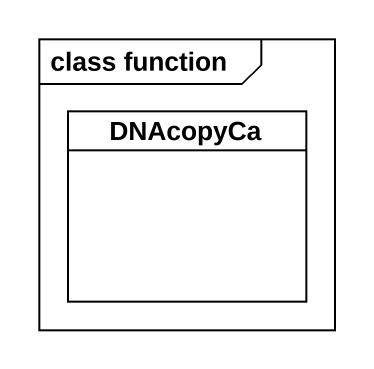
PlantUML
@startuml
mainframe class function
hide circle
hide empty members
class DNAcopyCa
@enduml
